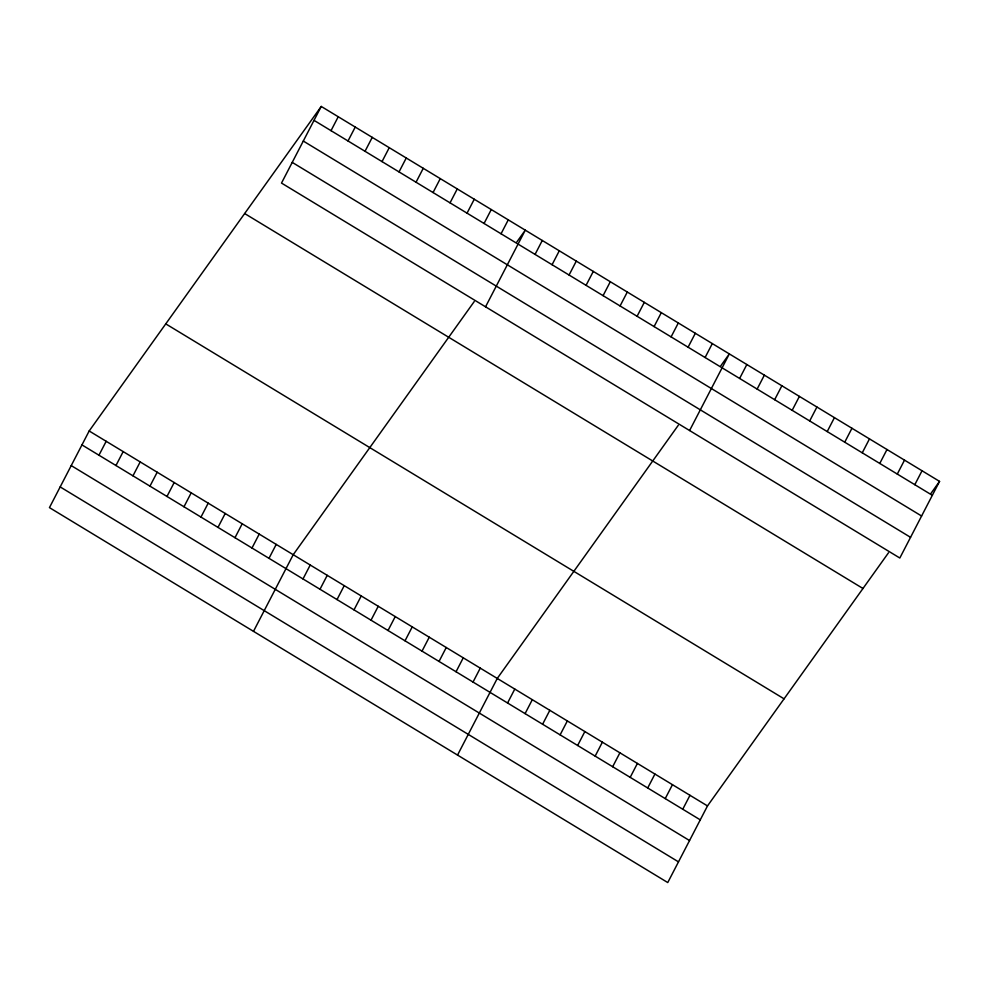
<?xml version="1.0" encoding="UTF-8"?>
<svg xmlns="http://www.w3.org/2000/svg" width="989" height="989" viewBox="0 0 989 989"><rect width="100%" height="100%" fill="white"/><g stroke="black" fill="none" stroke-linecap="round" stroke-linejoin="round"><path stroke-width="1.48" d="M321.24 106.441L281.506 183.076L899.829 558.019L939.55 481.383L321.24 106.441L89.171 430.981L49.45 507.617L667.76 882.559L707.494 805.924L888.493 552.789M98.962 455.212L106.182 441.292M115.96 465.522L123.18 451.602M132.971 475.833L140.191 461.912M331.018 130.672L338.238 116.751M149.969 486.143L157.189 472.223M348.017 140.982L355.236 127.062M166.968 496.466L174.188 482.533M365.028 151.292L372.247 137.372M183.979 506.776L191.198 492.843M382.026 161.603L389.246 147.682M200.977 517.086L208.197 503.154M399.037 171.913L406.256 157.993M217.988 527.397L225.208 513.464M416.035 182.236L423.255 168.303M234.986 537.707L242.206 523.774M433.046 192.546L440.266 178.613M251.997 548.017L259.217 534.085M450.044 202.856L457.264 188.924M268.996 558.328L276.215 544.395M467.043 213.167L474.263 199.234M253.493 631.353L293.214 554.705L474.226 301.571M484.054 223.477L491.273 209.544M303.005 578.948L310.225 565.028M501.052 233.787L508.272 219.855M320.003 589.259L327.223 575.338M485.55 306.8L525.283 230.165L516.765 242.07M337.014 599.569L344.234 585.649M535.061 254.408L542.281 240.475M354.013 609.879L361.232 595.959M552.072 264.718L559.292 250.798M371.023 620.19L378.243 606.269M569.071 275.029L576.29 261.108M388.022 630.5L395.241 616.58M586.069 285.339L593.289 271.419M405.02 640.81L412.24 626.89M603.08 295.649L610.3 281.729M422.031 651.133L429.251 637.2M620.078 305.96L627.298 292.039M439.029 661.443L446.249 647.511M637.089 316.27L644.309 302.35M456.04 671.754L463.26 657.821M654.088 326.58L661.307 312.66M473.039 682.064L480.258 668.131M671.098 336.903L678.306 322.97M457.536 755.077L497.257 678.442L678.269 425.307M688.097 347.213L695.316 333.281M507.567 702.994L514.787 689.073M705.095 357.524L712.315 343.591M525.085 713.613L532.305 699.693M689.593 430.536L729.326 353.901L720.808 365.806M542.602 724.245L549.822 710.312M739.624 378.453L746.843 364.521M560.12 734.864L567.34 720.944M757.141 389.073L764.361 375.152M577.638 745.483L584.858 731.563M774.659 399.704L781.879 385.772M595.155 756.115L602.375 742.183M792.177 410.324L799.396 396.404M612.673 766.735L619.893 752.814M809.694 420.943L816.914 407.023M630.191 777.354L637.411 763.434M827.212 431.575L834.432 417.642M647.708 787.986L654.928 774.053M844.742 442.194L851.949 428.274M665.238 798.605L672.458 784.685M862.26 452.814L869.479 438.893M682.756 809.225L689.976 795.304M879.777 463.445L886.997 449.513M897.295 474.065L904.515 460.145M914.813 484.684L922.032 470.764M931.045 493.288L939.55 481.383M314.02 120.361L932.33 495.316M303.289 141.056L921.6 516.011M292.237 162.381L910.548 537.324M244.654 213.537L862.964 588.48M165.756 323.873L784.067 698.827M89.171 430.981L707.494 805.924M81.951 444.902L700.274 819.856M71.233 465.596L689.543 840.551M60.181 486.922L678.491 861.864"/></g></svg>
